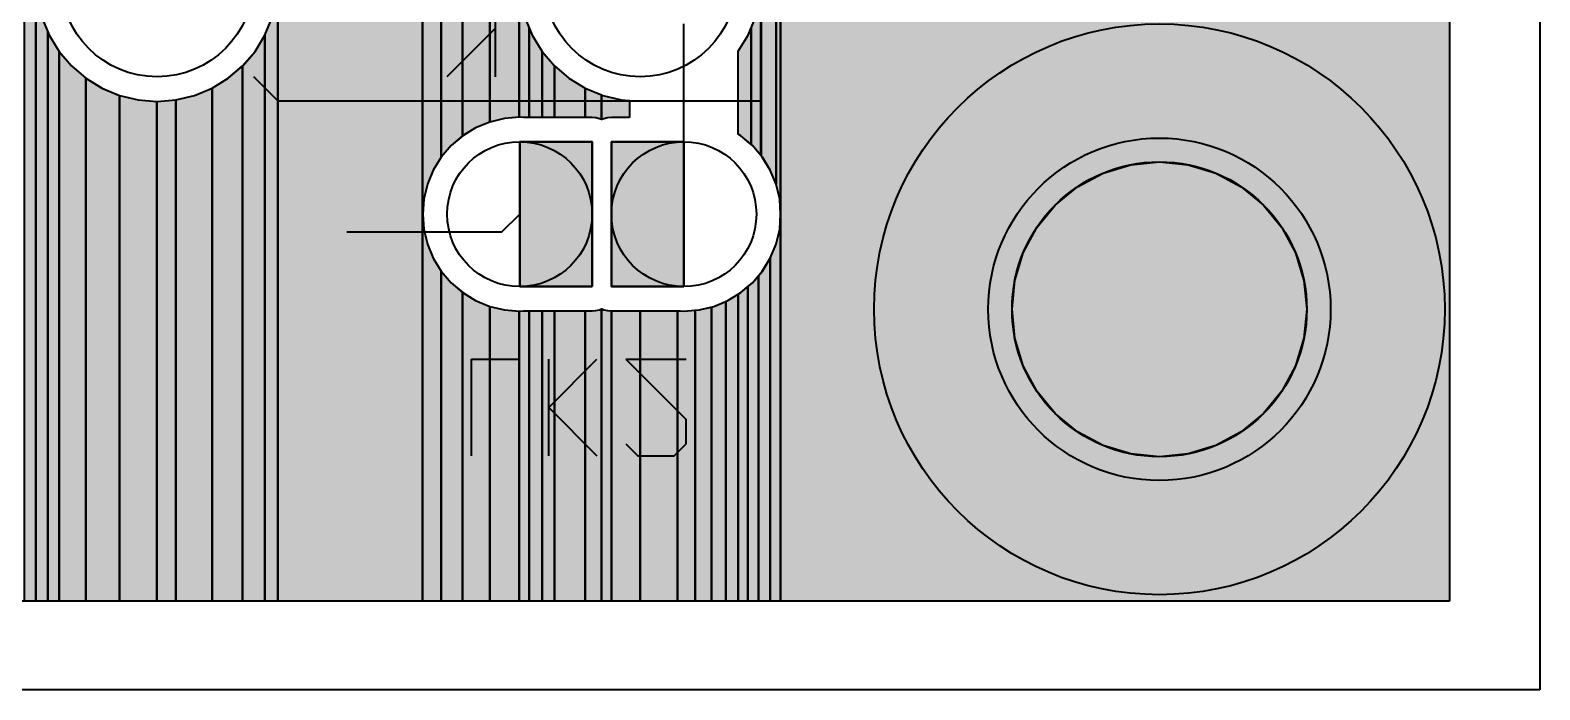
# Model space of a CAD drawing. Header units: millimetres. Extents: x 1.4 to 58.4, y 2.1 to 36.1.
# Drawn here: x 42.49 to 58.36, y 2.06 to 8.99 of the extents above; entities that cross this region are included whole.
import ezdxf

# ---------------------------------------------------------------- set-up
doc = ezdxf.new("R2010")
doc.units = ezdxf.units.MM
for name, color, linetype in [('bottom_copper', 7, 'Continuous'), ('bottom_silk', 7, 'Continuous'), ('drill_plated', 7, 'Continuous'), ('outline', 7, 'Continuous'), ('top_copper', 7, 'Continuous'), ('top_silk', 7, 'Continuous')]:
    doc.layers.add(name, color=color, linetype=linetype)

# ---------------------------------------------------------------- blocks, each defined once
blk = doc.blocks.new('Block1567')
at = {"layer": 'bottom_copper', "lineweight": 40}
for points in [[(1.731, 4.382), (1.67, 4.53), (1.587, 4.666), (1.573, 4.682), (1.573, 32.385), (1.731, 32.385), (1.731, 4.382)], [(1.778, 4.067), (1.769, 4.226), (1.731, 4.382), (1.731, 32.385), (1.778, 32.385), (1.778, 4.067)], [(8.814, 0), (1.778, 0), (1.778, 32.385), (8.814, 32.385), (8.814, 0)], [(1.573, 4.682), (1.572, 4.683), (1.572, 10.581), (1.573, 10.591), (1.573, 4.682)], [(1.572, 4.683), (1.483, 4.788), (1.468, 4.8), (1.468, 6.023), (1.514, 6.133), (1.56, 6.328), (1.572, 6.527), (1.572, 4.683)], [(1.468, 4.8), (1.361, 4.892), (1.334, 4.908), (1.334, 5.78), (1.437, 5.949), (1.468, 6.023), (1.468, 4.8)], [(1.778, 0), (1.67, 0), (1.67, 3.604), (1.731, 3.752), (1.769, 3.908), (1.778, 4.067), (1.778, 0)], [(1.67, 0), (1.545, 0), (1.545, 3.419), (1.587, 3.468), (1.67, 3.604), (1.67, 0)], [(1.545, 0), (1.434, 0), (1.434, 3.305), (1.483, 3.346), (1.545, 3.419), (1.545, 0)], [(1.333, 0), (1.203, 0), (1.203, 3.15), (1.225, 3.159), (1.333, 3.225), (1.333, 0)], [(1.434, 0), (1.333, 0), (1.333, 3.225), (1.361, 3.243), (1.434, 3.305), (1.434, 0)], [(0, 0), (-0.103, 0), (-0.103, 3.071), (-0.102, 3.072), (-0.079, 3.063), (-0.04, 3.053), (0, 3.05), (0, 0)], [(0.302, 0), (0, 0), (0, 3.05), (0.01, 3.051), (0.302, 3.051), (0.302, 0)], [(0.696, 0), (0.302, 0), (0.302, 3.051), (0.696, 3.051), (0.696, 0)], [(0.88, 0), (0.696, 0), (0.696, 3.051), (0.722, 3.051), (0.762, 3.048), (0.88, 3.057), (0.88, 0)], [(1.051, 0), (0.88, 0), (0.88, 3.057), (0.921, 3.06), (1.051, 3.091), (1.051, 0)], [(1.203, 0), (1.051, 0), (1.051, 3.091), (1.077, 3.098), (1.203, 3.15), (1.203, 0)]]:
    blk.add_hatch(color=7, dxfattribs=at).paths.add_polyline_path(points, flags=0)
at = {"layer": 'bottom_copper', "color": 7, "lineweight": 40}
for points in [[(1.731, 4.382), (1.67, 4.53), (1.587, 4.666), (1.573, 4.682), (1.573, 32.385), (1.731, 32.385), (1.731, 4.382)], [(1.778, 4.067), (1.769, 4.226), (1.731, 4.382), (1.731, 32.385), (1.778, 32.385), (1.778, 4.067)], [(8.814, 0), (1.778, 0), (1.778, 32.385), (8.814, 32.385), (8.814, 0)], [(1.573, 4.682), (1.572, 4.683), (1.572, 10.581), (1.573, 10.591), (1.573, 4.682)], [(1.572, 4.683), (1.483, 4.788), (1.468, 4.8), (1.468, 6.023), (1.514, 6.133), (1.56, 6.328), (1.572, 6.527), (1.572, 4.683)], [(1.468, 4.8), (1.361, 4.892), (1.334, 4.908), (1.334, 5.78), (1.437, 5.949), (1.468, 6.023), (1.468, 4.8)], [(1.778, 0), (1.67, 0), (1.67, 3.604), (1.731, 3.752), (1.769, 3.908), (1.778, 4.067), (1.778, 0)], [(1.67, 0), (1.545, 0), (1.545, 3.419), (1.587, 3.468), (1.67, 3.604), (1.67, 0)], [(1.545, 0), (1.434, 0), (1.434, 3.305), (1.483, 3.346), (1.545, 3.419), (1.545, 0)], [(1.333, 0), (1.203, 0), (1.203, 3.15), (1.225, 3.159), (1.333, 3.225), (1.333, 0)], [(1.434, 0), (1.333, 0), (1.333, 3.225), (1.361, 3.243), (1.434, 3.305), (1.434, 0)], [(0, 0), (-0.103, 0), (-0.103, 3.071), (-0.102, 3.072), (-0.079, 3.063), (-0.04, 3.053), (0, 3.05), (0, 0)], [(0.302, 0), (0, 0), (0, 3.05), (0.01, 3.051), (0.302, 3.051), (0.302, 0)], [(0.696, 0), (0.302, 0), (0.302, 3.051), (0.696, 3.051), (0.696, 0)], [(0.88, 0), (0.696, 0), (0.696, 3.051), (0.722, 3.051), (0.762, 3.048), (0.88, 3.057), (0.88, 0)], [(1.051, 0), (0.88, 0), (0.88, 3.057), (0.921, 3.06), (1.051, 3.091), (1.051, 0)], [(1.203, 0), (1.051, 0), (1.051, 3.091), (1.077, 3.098), (1.203, 3.15), (1.203, 0)]]:
    blk.add_lwpolyline(points, close=True, dxfattribs=at)
blk = doc.blocks.new('Block3153')
at = {"layer": 'bottom_copper', "lineweight": 40}
for points in [[(2.594, 0), (1.071, 0), (1.071, 32.385), (2.594, 32.385), (2.594, 0)], [(2.789, 4.666), (2.705, 4.53), (2.644, 4.382), (2.607, 4.226), (2.594, 4.067), (2.594, 32.385), (2.789, 32.385), (2.789, 4.666)], [(3.014, 4.892), (2.893, 4.788), (2.789, 4.666), (2.789, 32.385), (3.014, 32.385), (3.014, 4.892)], [(3.299, 5.036), (3.151, 4.975), (3.014, 4.892), (3.014, 32.385), (3.299, 32.385), (3.299, 5.036)], [(3.607, 5.086), (3.454, 5.074), (3.299, 5.036), (3.299, 32.385), (3.607, 32.385), (3.607, 5.086)], [(1.071, 0), (0.936, 0), (0.936, 5.949), (1.012, 6.133), (1.059, 6.328), (1.071, 6.527), (1.071, 0)], [(3.715, 5.083), (3.653, 5.083), (3.614, 5.086), (3.607, 5.086), (3.607, 6.527), (3.623, 6.328), (3.669, 6.133), (3.715, 6.023), (3.715, 5.083)], [(0.936, 0), (0.701, 0), (0.701, 5.626), (0.831, 5.778), (0.936, 5.949), (0.936, 0)], [(3.85, 5.083), (3.715, 5.083), (3.715, 6.023), (3.746, 5.949), (3.85, 5.778), (3.85, 5.083)], [(3.98, 5.083), (3.85, 5.083), (3.85, 5.778), (3.98, 5.626), (3.98, 5.083)], [(0.701, 0), (0.379, 0), (0.379, 5.392), (0.55, 5.496), (0.701, 5.626), (0.701, 0)], [(4.302, 5.083), (3.98, 5.083), (3.98, 5.626), (4.132, 5.496), (4.302, 5.392), (4.302, 5.083)], [(0, 0), (-0.201, 0), (-0.201, 5.253), (-0.199, 5.253), (0, 5.269), (0, 0)], [(0.379, 0), (0, 0), (0, 5.269), (0.194, 5.315), (0.379, 5.392), (0.379, 0)], [(4.475, 5.062), (4.454, 5.071), (4.415, 5.081), (4.375, 5.084), (4.365, 5.083), (4.302, 5.083), (4.302, 5.392), (4.475, 5.32), (4.475, 5.062)], [(2.789, 0), (2.594, 0), (2.594, 4.067), (2.607, 3.908), (2.644, 3.752), (2.705, 3.604), (2.789, 3.468), (2.789, 0)], [(3.014, 0), (2.789, 0), (2.789, 3.468), (2.893, 3.346), (3.014, 3.243), (3.014, 0)], [(3.299, 0), (3.014, 0), (3.014, 3.243), (3.151, 3.159), (3.299, 3.098), (3.299, 0)], [(3.607, 0), (3.299, 0), (3.299, 3.098), (3.454, 3.06), (3.607, 3.048), (3.607, 0)], [(3.715, 0), (3.607, 0), (3.607, 3.048), (3.613, 3.048), (3.653, 3.051), (3.715, 3.051), (3.715, 0)], [(3.85, 0), (3.715, 0), (3.715, 3.051), (3.85, 3.051), (3.85, 0)], [(3.98, 0), (3.85, 0), (3.85, 3.051), (3.98, 3.051), (3.98, 0)], [(4.302, 0), (3.98, 0), (3.98, 3.051), (4.302, 3.051), (4.302, 0)], [(4.475, 0), (4.302, 0), (4.302, 3.051), (4.365, 3.051), (4.375, 3.05), (4.415, 3.053), (4.454, 3.063), (4.475, 3.071), (4.475, 0)]]:
    blk.add_hatch(color=7, dxfattribs=at).paths.add_polyline_path(points, flags=0)
at = {"layer": 'bottom_copper', "color": 7, "lineweight": 40}
for points in [[(2.594, 0), (1.071, 0), (1.071, 32.385), (2.594, 32.385), (2.594, 0)], [(2.789, 4.666), (2.705, 4.53), (2.644, 4.382), (2.607, 4.226), (2.594, 4.067), (2.594, 32.385), (2.789, 32.385), (2.789, 4.666)], [(3.014, 4.892), (2.893, 4.788), (2.789, 4.666), (2.789, 32.385), (3.014, 32.385), (3.014, 4.892)], [(3.299, 5.036), (3.151, 4.975), (3.014, 4.892), (3.014, 32.385), (3.299, 32.385), (3.299, 5.036)], [(3.607, 5.086), (3.454, 5.074), (3.299, 5.036), (3.299, 32.385), (3.607, 32.385), (3.607, 5.086)], [(1.071, 0), (0.936, 0), (0.936, 5.949), (1.012, 6.133), (1.059, 6.328), (1.071, 6.527), (1.071, 0)], [(3.715, 5.083), (3.653, 5.083), (3.614, 5.086), (3.607, 5.086), (3.607, 6.527), (3.623, 6.328), (3.669, 6.133), (3.715, 6.023), (3.715, 5.083)], [(0.936, 0), (0.701, 0), (0.701, 5.626), (0.831, 5.778), (0.936, 5.949), (0.936, 0)], [(3.85, 5.083), (3.715, 5.083), (3.715, 6.023), (3.746, 5.949), (3.85, 5.778), (3.85, 5.083)], [(3.98, 5.083), (3.85, 5.083), (3.85, 5.778), (3.98, 5.626), (3.98, 5.083)], [(0.701, 0), (0.379, 0), (0.379, 5.392), (0.55, 5.496), (0.701, 5.626), (0.701, 0)], [(4.302, 5.083), (3.98, 5.083), (3.98, 5.626), (4.132, 5.496), (4.302, 5.392), (4.302, 5.083)], [(0, 0), (-0.201, 0), (-0.201, 5.253), (-0.199, 5.253), (0, 5.269), (0, 0)], [(0.379, 0), (0, 0), (0, 5.269), (0.194, 5.315), (0.379, 5.392), (0.379, 0)], [(4.475, 5.062), (4.454, 5.071), (4.415, 5.081), (4.375, 5.084), (4.365, 5.083), (4.302, 5.083), (4.302, 5.392), (4.475, 5.32), (4.475, 5.062)], [(2.789, 0), (2.594, 0), (2.594, 4.067), (2.607, 3.908), (2.644, 3.752), (2.705, 3.604), (2.789, 3.468), (2.789, 0)], [(3.014, 0), (2.789, 0), (2.789, 3.468), (2.893, 3.346), (3.014, 3.243), (3.014, 0)], [(3.299, 0), (3.014, 0), (3.014, 3.243), (3.151, 3.159), (3.299, 3.098), (3.299, 0)], [(3.607, 0), (3.299, 0), (3.299, 3.098), (3.454, 3.06), (3.607, 3.048), (3.607, 0)], [(3.715, 0), (3.607, 0), (3.607, 3.048), (3.613, 3.048), (3.653, 3.051), (3.715, 3.051), (3.715, 0)], [(3.85, 0), (3.715, 0), (3.715, 3.051), (3.85, 3.051), (3.85, 0)], [(3.98, 0), (3.85, 0), (3.85, 3.051), (3.98, 3.051), (3.98, 0)], [(4.302, 0), (3.98, 0), (3.98, 3.051), (4.302, 3.051), (4.302, 0)], [(4.475, 0), (4.302, 0), (4.302, 3.051), (4.365, 3.051), (4.375, 3.05), (4.415, 3.053), (4.454, 3.063), (4.475, 3.071), (4.475, 0)]]:
    blk.add_lwpolyline(points, close=True, dxfattribs=at)
blk = doc.blocks.new('Block4893')
at = {"layer": 'bottom_copper', "lineweight": 40}
for points in [[(3.027, 0), (2.907, 0), (2.907, 23.331), (2.969, 23.404), (3.027, 23.498), (3.027, 0)], [(3.151, 0), (3.027, 0), (3.027, 6.527), (3.042, 6.328), (3.089, 6.133), (3.151, 5.983), (3.151, 0)], [(3.27, 0), (3.151, 0), (3.151, 5.983), (3.166, 5.949), (3.27, 5.778), (3.27, 0)], [(3.552, 0), (3.27, 0), (3.27, 5.778), (3.4, 5.626), (3.552, 5.496), (3.552, 0)], [(3.907, 0), (3.552, 0), (3.552, 5.496), (3.722, 5.392), (3.907, 5.315), (3.907, 0)], [(4.299, 0), (3.907, 0), (3.907, 5.315), (4.101, 5.269), (4.299, 5.253), (4.299, 0)]]:
    blk.add_hatch(color=7, dxfattribs=at).paths.add_polyline_path(points, flags=0)
at = {"layer": 'bottom_copper', "color": 7, "lineweight": 40}
for points in [[(3.027, 0), (2.907, 0), (2.907, 23.331), (2.969, 23.404), (3.027, 23.498), (3.027, 0)], [(3.151, 0), (3.027, 0), (3.027, 6.527), (3.042, 6.328), (3.089, 6.133), (3.151, 5.983), (3.151, 0)], [(3.27, 0), (3.151, 0), (3.151, 5.983), (3.166, 5.949), (3.27, 5.778), (3.27, 0)], [(3.552, 0), (3.27, 0), (3.27, 5.778), (3.4, 5.626), (3.552, 5.496), (3.552, 0)], [(3.907, 0), (3.552, 0), (3.552, 5.496), (3.722, 5.392), (3.907, 5.315), (3.907, 0)], [(4.299, 0), (3.907, 0), (3.907, 5.315), (4.101, 5.269), (4.299, 5.253), (4.299, 0)]]:
    blk.add_lwpolyline(points, close=True, dxfattribs=at)

msp = doc.modelspace()

# ---------------------------------------------------------------- hatches: boundary and pattern name
at = {"layer": 'bottom_copper', "lineweight": 40}
for points in [[(48.788, 8.071), (48.608, 8.071), (48.598, 8.072), (48.558, 8.069), (48.519, 8.059), (48.496, 8.05), (48.495, 8.05), (48.495, 8.308), (48.506, 8.303), (48.701, 8.257), (48.788, 8.25), (48.788, 8.071)], [(48.395, 6.293), (47.633, 6.293), (47.633, 7.817), (48.395, 7.817), (48.395, 6.293)], [(49.36, 6.293), (48.598, 6.293), (48.598, 7.817), (49.36, 7.817), (49.36, 6.293)], [(55.88, 5.753), (55.792, 5.462), (55.649, 5.194), (55.456, 4.959), (55.221, 4.766), (54.953, 4.623), (54.662, 4.535), (54.36, 4.505), (54.058, 4.535), (53.767, 4.623), (53.499, 4.766), (53.264, 4.959), (53.071, 5.194), (52.928, 5.462), (52.84, 5.753), (52.81, 6.055), (52.84, 6.357), (52.928, 6.648), (53.071, 6.916), (53.264, 7.151), (53.499, 7.344), (53.767, 7.487), (54.058, 7.575), (54.36, 7.605), (54.662, 7.575), (54.953, 7.487), (55.221, 7.344), (55.456, 7.151), (55.649, 6.916), (55.792, 6.648), (55.88, 6.357), (55.91, 6.055), (55.88, 5.753)]]:
    msp.add_hatch(color=7, dxfattribs=at).paths.add_polyline_path(points, flags=0)
at = {"layer": 'drill_plated', "lineweight": 40}
msp.add_hatch(color=7, dxfattribs=at).paths.add_polyline_path([(55.88, 5.753), (55.792, 5.462), (55.649, 5.194), (55.456, 4.959), (55.221, 4.766), (54.953, 4.623), (54.662, 4.535), (54.36, 4.505), (54.058, 4.535), (53.767, 4.623), (53.499, 4.766), (53.264, 4.959), (53.071, 5.194), (52.928, 5.462), (52.84, 5.753), (52.81, 6.055), (52.84, 6.357), (52.928, 6.648), (53.071, 6.916), (53.264, 7.151), (53.499, 7.344), (53.767, 7.487), (54.058, 7.575), (54.36, 7.605), (54.662, 7.575), (54.953, 7.487), (55.221, 7.344), (55.456, 7.151), (55.649, 6.916), (55.792, 6.648), (55.88, 6.357), (55.91, 6.055), (55.88, 5.753)], flags=0)
at = {"layer": 'top_copper', "lineweight": 40}
msp.add_hatch(color=7, dxfattribs=at).paths.add_polyline_path([(55.88, 5.753), (55.792, 5.462), (55.649, 5.194), (55.456, 4.959), (55.221, 4.766), (54.953, 4.623), (54.662, 4.535), (54.36, 4.505), (54.058, 4.535), (53.767, 4.623), (53.499, 4.766), (53.264, 4.959), (53.071, 5.194), (52.928, 5.462), (52.84, 5.753), (52.81, 6.055), (52.84, 6.357), (52.928, 6.648), (53.071, 6.916), (53.264, 7.151), (53.499, 7.344), (53.767, 7.487), (54.058, 7.575), (54.36, 7.605), (54.662, 7.575), (54.953, 7.487), (55.221, 7.344), (55.456, 7.151), (55.649, 6.916), (55.792, 6.648), (55.88, 6.357), (55.91, 6.055), (55.88, 5.753)], flags=0)

# ---------------------------------------------------------------- linework, layer by layer
at = {"layer": 'bottom_copper', "color": 7, "lineweight": 40}
for p, q in [((57.412, 35.373), (57.412, 2.988)), ((42.608, 9.121), (42.685, 8.937)), ((44.955, 8.937), (45.032, 9.121)), ((47.688, 9.121), (47.765, 8.937)), ((49.36, 7.055), (49.36, 9.055)), ((50.035, 8.937), (50.112, 9.121)), ((42.685, 8.937), (42.789, 8.766)), ((44.851, 8.766), (44.955, 8.937)), ((47.765, 8.937), (47.869, 8.766)), ((49.931, 8.768), (50.035, 8.937)), ((42.789, 8.766), (42.919, 8.614)), ((44.721, 8.614), (44.851, 8.766)), ((47.869, 8.766), (47.999, 8.614)), ((49.931, 7.896), (49.931, 8.768)), ((42.919, 8.614), (43.071, 8.484)), ((44.569, 8.484), (44.721, 8.614)), ((47.999, 8.614), (48.151, 8.484)), ((43.071, 8.484), (43.242, 8.38)), ((44.398, 8.38), (44.569, 8.484)), ((48.151, 8.484), (48.322, 8.38)), ((43.242, 8.38), (43.426, 8.303)), ((43.426, 8.303), (43.621, 8.257)), ((43.621, 8.257), (43.818, 8.241)), ((43.82, 8.241), (44.019, 8.257)), ((44.019, 8.257), (44.214, 8.303)), ((44.214, 8.303), (44.398, 8.38)), ((48.322, 8.38), (48.495, 8.308)), ((48.495, 8.05), (48.495, 8.308)), ((48.495, 8.308), (48.506, 8.303)), ((48.495, 8.308), (48.495, 8.05)), ((48.506, 8.303), (48.701, 8.257)), ((48.701, 8.257), (48.788, 8.25)), ((43.818, 2.988), (43.818, 8.241)), ((43.818, 8.241), (43.82, 8.241)), ((43.818, 8.241), (43.818, 2.988)), ((48.788, 8.25), (48.788, 8.071)), ((47.17, 7.963), (47.034, 7.88)), ((47.318, 8.024), (47.17, 7.963)), ((47.473, 8.062), (47.318, 8.024)), ((47.633, 8.074), (47.473, 8.062)), ((47.673, 8.071), (47.633, 8.074)), ((48.385, 8.071), (47.673, 8.071)), ((48.395, 8.072), (48.385, 8.071)), ((48.435, 8.069), (48.395, 8.072)), ((48.474, 8.059), (48.435, 8.069)), ((48.495, 8.05), (48.474, 8.059)), ((48.496, 8.05), (48.495, 8.05)), ((48.519, 8.059), (48.496, 8.05)), ((48.558, 8.069), (48.519, 8.059)), ((48.598, 8.072), (48.558, 8.069)), ((48.558, 8.069), (48.558, 8.069)), ((48.608, 8.071), (48.598, 8.072)), ((48.788, 8.071), (48.608, 8.071)), ((47.034, 7.88), (46.912, 7.776)), ((48.395, 7.817), (47.633, 7.817)), ((47.633, 7.817), (47.633, 6.293)), ((48.395, 6.293), (48.395, 7.817)), ((49.36, 7.817), (48.598, 7.817)), ((48.598, 7.817), (48.598, 6.293)), ((49.36, 6.293), (49.36, 7.817)), ((49.959, 7.88), (49.931, 7.896)), ((50.081, 7.776), (49.959, 7.88)), ((46.808, 7.654), (46.725, 7.518)), ((46.912, 7.776), (46.808, 7.654)), ((50.184, 7.654), (50.081, 7.776)), ((50.268, 7.518), (50.184, 7.654)), ((46.725, 7.518), (46.663, 7.37)), ((50.329, 7.37), (50.268, 7.518)), ((46.663, 7.37), (46.626, 7.214)), ((50.367, 7.214), (50.329, 7.37)), ((46.626, 7.214), (46.614, 7.055)), ((50.376, 7.055), (50.367, 7.214)), ((46.614, 7.055), (46.626, 6.896)), ((47.447, 6.869), (47.633, 7.055)), ((50.367, 6.896), (50.376, 7.055)), ((45.814, 6.869), (47.447, 6.869)), ((46.626, 6.896), (46.663, 6.74)), ((50.329, 6.74), (50.367, 6.896)), ((46.663, 6.74), (46.725, 6.592)), ((50.268, 6.592), (50.329, 6.74)), ((46.725, 6.592), (46.808, 6.456)), ((50.184, 6.456), (50.268, 6.592)), ((46.808, 6.456), (46.912, 6.334)), ((50.081, 6.334), (50.184, 6.456)), ((46.912, 6.334), (47.034, 6.231)), ((47.034, 6.231), (47.17, 6.147)), ((47.633, 6.293), (48.395, 6.293)), ((48.598, 6.293), (49.36, 6.293)), ((49.823, 6.147), (49.959, 6.231)), ((49.959, 6.231), (50.081, 6.334)), ((47.17, 6.147), (47.318, 6.086)), ((47.318, 6.086), (47.473, 6.048)), ((47.473, 6.048), (47.633, 6.036)), ((47.633, 6.036), (47.673, 6.039)), ((47.673, 6.039), (48.385, 6.039)), ((48.385, 6.039), (48.395, 6.038)), ((48.395, 6.038), (48.435, 6.041)), ((48.435, 6.041), (48.474, 6.051)), ((48.435, 6.041), (48.435, 6.041)), ((48.474, 6.051), (48.495, 6.059)), ((48.495, 6.059), (48.496, 6.06)), ((48.495, 2.988), (48.495, 6.059)), ((48.495, 6.059), (48.495, 2.988)), ((48.496, 6.06), (48.519, 6.051)), ((48.519, 6.051), (48.558, 6.041)), ((48.558, 6.041), (48.598, 6.038)), ((48.598, 6.038), (48.608, 6.039)), ((48.608, 6.039), (49.32, 6.039)), ((49.32, 6.039), (49.36, 6.036)), ((49.36, 6.036), (49.519, 6.048)), ((49.519, 6.048), (49.675, 6.086)), ((49.675, 6.086), (49.823, 6.147)), ((43.818, 2.988), (38.917, 2.988)), ((48.495, 2.988), (43.818, 2.988)), ((57.412, 2.988), (48.495, 2.988))]:
    msp.add_line(p, q, dxfattribs=at)
for points in [[(48.788, 8.071), (48.608, 8.071), (48.598, 8.072), (48.558, 8.069), (48.519, 8.059), (48.496, 8.05), (48.495, 8.05), (48.495, 8.308), (48.506, 8.303), (48.701, 8.257), (48.788, 8.25), (48.788, 8.071)], [(48.395, 6.293), (47.633, 6.293), (47.633, 7.817), (48.395, 7.817), (48.395, 6.293)], [(49.36, 6.293), (48.598, 6.293), (48.598, 7.817), (49.36, 7.817), (49.36, 6.293)], [(55.88, 5.753), (55.792, 5.462), (55.649, 5.194), (55.456, 4.959), (55.221, 4.766), (54.953, 4.623), (54.662, 4.535), (54.36, 4.505), (54.058, 4.535), (53.767, 4.623), (53.499, 4.766), (53.264, 4.959), (53.071, 5.194), (52.928, 5.462), (52.84, 5.753), (52.81, 6.055), (52.84, 6.357), (52.928, 6.648), (53.071, 6.916), (53.264, 7.151), (53.499, 7.344), (53.767, 7.487), (54.058, 7.575), (54.36, 7.605), (54.662, 7.575), (54.953, 7.487), (55.221, 7.344), (55.456, 7.151), (55.649, 6.916), (55.792, 6.648), (55.88, 6.357), (55.91, 6.055), (55.88, 5.753)]]:
    msp.add_lwpolyline(points, close=True, dxfattribs=at)
for centre, major_axis in [((43.82, 9.515), (1.016, 0)), ((48.9, 9.515), (1.016, 0)), ((47.633, 7.055), (0.762, 0)), ((49.36, 7.055), (0.762, 0)), ((54.36, 6.055), (1.8, 0)), ((54.36, 6.055), (1.55, 0))]:
    msp.add_ellipse(centre, major_axis=major_axis, ratio=1, dxfattribs=at)
at = {"layer": 'bottom_silk', "color": 7, "lineweight": 40}
for p, q in [((58.36, 36.055), (58.36, 2.055)), ((50.17, 15.865), (50.17, 8.245)), ((47.376, 9.515), (47.376, 8.499)), ((47.376, 9.007), (46.868, 8.499)), ((45.09, 8.245), (44.836, 8.499)), ((45.09, 8.245), (50.17, 8.245)), ((47.125, 4.515), (47.125, 5.531)), ((47.125, 5.531), (47.633, 5.531)), ((47.938, 4.515), (47.938, 5.531)), ((47.938, 5.023), (48.446, 5.531)), ((48.75, 5.531), (49.385, 4.896)), ((48.75, 5.531), (49.385, 5.531)), ((47.938, 5.023), (48.446, 4.515)), ((49.385, 4.642), (49.385, 4.896)), ((48.75, 4.642), (48.877, 4.515)), ((49.258, 4.515), (49.385, 4.642)), ((48.877, 4.515), (49.258, 4.515)), ((58.36, 2.055), (1.36, 2.055))]:
    msp.add_line(p, q, dxfattribs=at)
at = {"layer": 'drill_plated', "color": 7, "lineweight": 40}
msp.add_lwpolyline([(55.88, 5.753), (55.792, 5.462), (55.649, 5.194), (55.456, 4.959), (55.221, 4.766), (54.953, 4.623), (54.662, 4.535), (54.36, 4.505), (54.058, 4.535), (53.767, 4.623), (53.499, 4.766), (53.264, 4.959), (53.071, 5.194), (52.928, 5.462), (52.84, 5.753), (52.81, 6.055), (52.84, 6.357), (52.928, 6.648), (53.071, 6.916), (53.264, 7.151), (53.499, 7.344), (53.767, 7.487), (54.058, 7.575), (54.36, 7.605), (54.662, 7.575), (54.953, 7.487), (55.221, 7.344), (55.456, 7.151), (55.649, 6.916), (55.792, 6.648), (55.88, 6.357), (55.91, 6.055), (55.88, 5.753)], close=True, dxfattribs=at)
msp.add_ellipse((54.36, 6.055), major_axis=(1.55, 0), ratio=1, dxfattribs=at)
at = {"layer": 'outline', "color": 7, "lineweight": 40}
for p, q in [((58.36, 36.055), (58.36, 2.055)), ((58.36, 2.055), (1.36, 2.055))]:
    msp.add_line(p, q, dxfattribs=at)
at = {"layer": 'top_copper', "color": 7, "lineweight": 40}
msp.add_lwpolyline([(55.88, 5.753), (55.792, 5.462), (55.649, 5.194), (55.456, 4.959), (55.221, 4.766), (54.953, 4.623), (54.662, 4.535), (54.36, 4.505), (54.058, 4.535), (53.767, 4.623), (53.499, 4.766), (53.264, 4.959), (53.071, 5.194), (52.928, 5.462), (52.84, 5.753), (52.81, 6.055), (52.84, 6.357), (52.928, 6.648), (53.071, 6.916), (53.264, 7.151), (53.499, 7.344), (53.767, 7.487), (54.058, 7.575), (54.36, 7.605), (54.662, 7.575), (54.953, 7.487), (55.221, 7.344), (55.456, 7.151), (55.649, 6.916), (55.792, 6.648), (55.88, 6.357), (55.91, 6.055), (55.88, 5.753)], close=True, dxfattribs=at)
for centre, major_axis in [((43.82, 9.515), (1.016, 0)), ((48.9, 9.515), (1.016, 0)), ((54.36, 6.055), (1.8, 0)), ((54.36, 6.055), (1.55, 0))]:
    msp.add_ellipse(centre, major_axis=major_axis, ratio=1, dxfattribs=at)
at = {"layer": 'top_silk', "color": 7, "lineweight": 40}
for p, q in [((58.36, 36.055), (58.36, 2.055)), ((58.36, 2.055), (1.36, 2.055))]:
    msp.add_line(p, q, dxfattribs=at)
msp.add_ellipse((54.36, 6.055), major_axis=(3, 0), ratio=1, dxfattribs=at)

# ---------------------------------------------------------------- block references
at = {"layer": 'bottom_copper'}
for name, p in [('Block3153', (44.019, 2.988)), ('Block1567', (48.598, 2.988)), ('Block4893', (39.519, 2.988))]:
    msp.add_blockref(name, p, dxfattribs=at)

doc.saveas('drawing.dxf')
